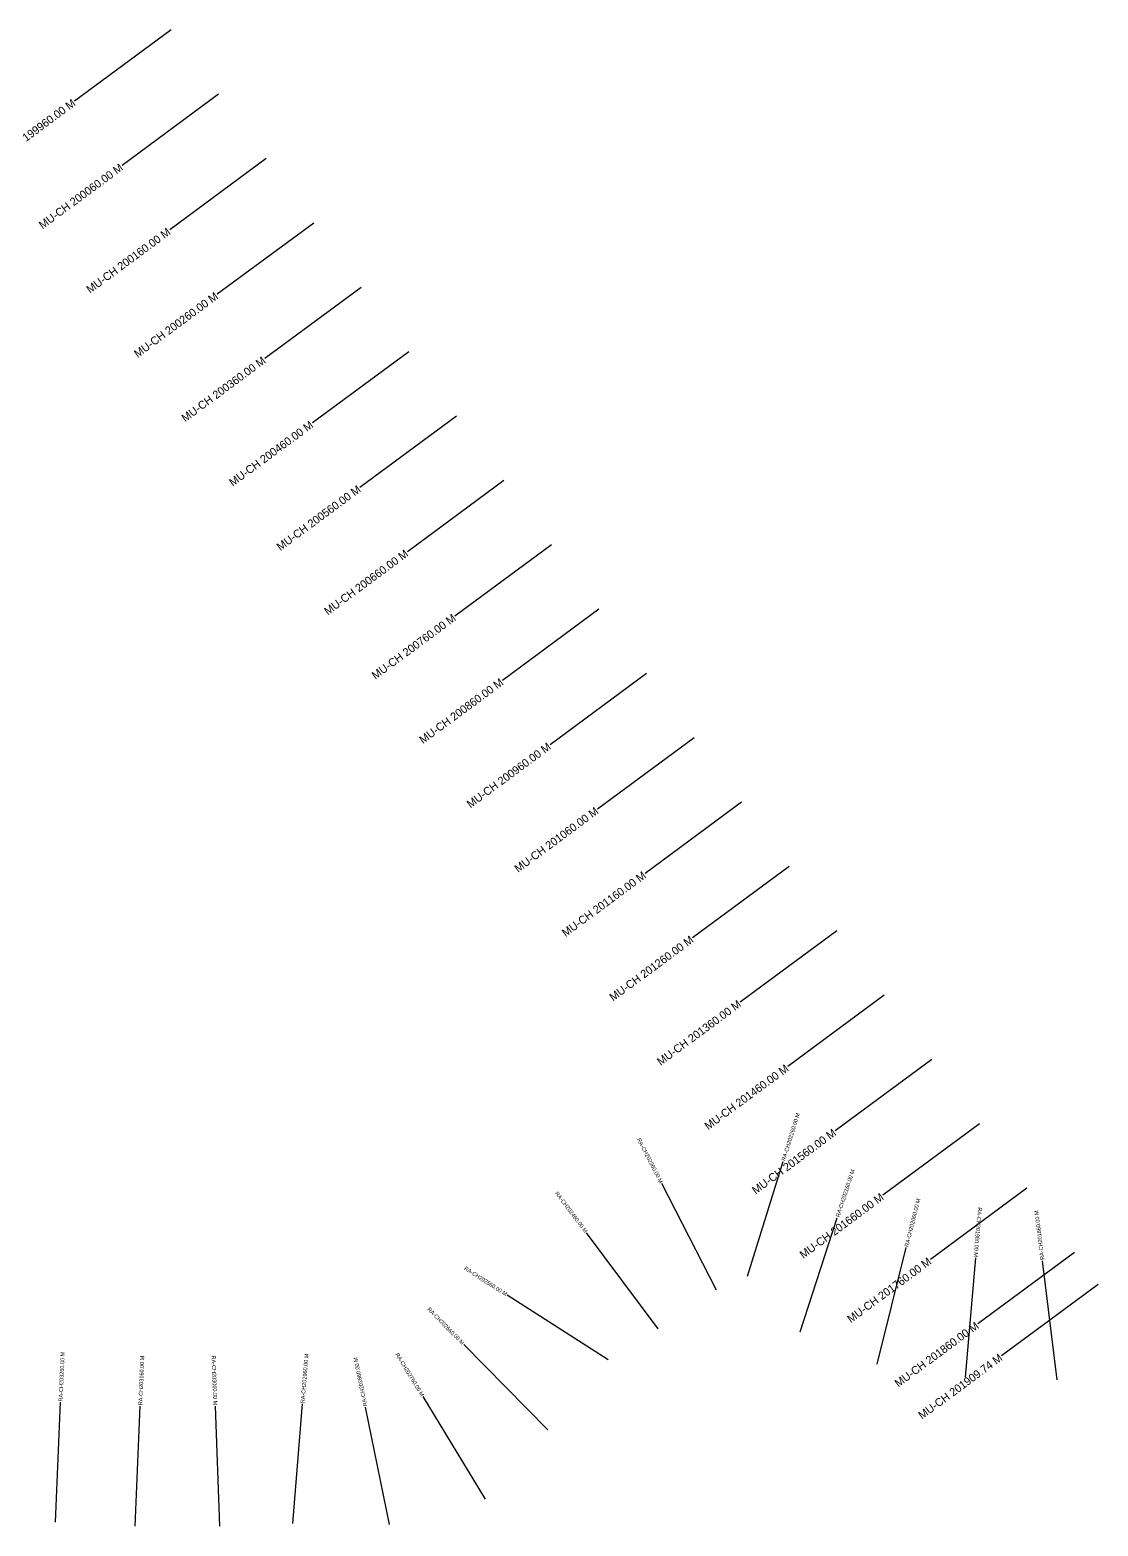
# Model space of a CAD drawing. Header units: metres. Extents: x 274638 to 284821, y 2076326 to 2082020.
# Drawn here: x 275891 to 277227, y 2080150 to 2082020 of the extents above; entities that cross this region are included whole.
import ezdxf
from ezdxf.enums import TextEntityAlignment as Align

# ---------------------------------------------------------------- set-up
doc = ezdxf.new("R2010")
doc.units = ezdxf.units.M
doc.layers.add('CS', color=134, linetype='Continuous')
doc.layers.add('CSMark', color=210, linetype='Continuous')

msp = doc.modelspace()

# ---------------------------------------------------------------- linework, layer by layer
at = {"layer": 'CS'}
for p, q in [((276067.7, 2082019.5), (275947.1, 2081930.4)), ((276127.1, 2081939.1), (276006.5, 2081849.9)), ((276186.6, 2081858.7), (276066, 2081769.5)), ((276246, 2081778.2), (276125.4, 2081689.1)), ((276305.5, 2081697.8), (276184.8, 2081608.7)), ((276364.9, 2081617.4), (276244.3, 2081528.3)), ((276424.3, 2081537), (276303.7, 2081447.8)), ((276483.8, 2081456.6), (276363.1, 2081367.4)), ((276543.2, 2081376.1), (276422.6, 2081287)), ((276602.6, 2081295.7), (276482, 2081206.6)), ((276662.1, 2081215.3), (276541.4, 2081126.1)), ((276721.5, 2081134.9), (276600.9, 2081045.7)), ((276780.9, 2081054.5), (276660.3, 2080965.3)), ((276840.4, 2080974), (276719.7, 2080884.9)), ((276899.8, 2080893.6), (276779.2, 2080804.5)), ((276959.2, 2080813.2), (276838.6, 2080724)), ((277018.7, 2080732.8), (276898, 2080643.6)), ((277078.1, 2080652.4), (276957.5, 2080563.2)), ((276788.1, 2080462.2), (276832.7, 2080605.4)), ((276749.6, 2080444.5), (276681, 2080577.9)), ((277137.5, 2080571.9), (277016.9, 2080482.8)), ((276854, 2080392.5), (276900.5, 2080535.1)), ((276676.8, 2080396.1), (276587.2, 2080516.3)), ((276950.3, 2080352.2), (276986.6, 2080497.7)), ((277060.6, 2080335.7), (277073.5, 2080485.1)), ((277197, 2080491.5), (277076.3, 2080402.4)), ((277175.4, 2080332.5), (277157.1, 2080481.4)), ((276614.2, 2080357.5), (276488, 2080438.5)), ((277226.5, 2080451.5), (277105.9, 2080362.4)), ((276538.7, 2080269.9), (276433.6, 2080376.8)), ((276460.7, 2080183.4), (276382.7, 2080311.5)), ((275923, 2080154.6), (275929.4, 2080304.4)), ((276023, 2080149.7), (276029.1, 2080299.6)), ((276128.8, 2080149.8), (276123.1, 2080299.7)), ((276219.7, 2080152.8), (276231.9, 2080302.3)), ((276340.7, 2080151.6), (276310.7, 2080298.5))]:
    msp.add_line(p, q, dxfattribs=at)

# ---------------------------------------------------------------- texts
at = {"layer": 'CSMark'}
for s, height, rotation, p in [('MU-CH 199960.00 M', 10, 36.4661, (275946.3, 2081929.8)), ('MU-CH 200060.00 M', 10, 36.4661, (276005.7, 2081849.3)), ('MU-CH 200160.00 M', 10, 36.4661, (276065.1, 2081768.9)), ('MU-CH 200260.00 M', 10, 36.4661, (276124.6, 2081688.5)), ('MU-CH 200360.00 M', 10, 36.4661, (276184, 2081608.1)), ('MU-CH 200460.00 M', 10, 36.4661, (276243.5, 2081527.7)), ('MU-CH 200560.00 M', 10, 36.4661, (276302.9, 2081447.2)), ('MU-CH 200660.00 M', 10, 36.4661, (276362.3, 2081366.8)), ('MU-CH 200760.00 M', 10, 36.4661, (276421.8, 2081286.4)), ('MU-CH 200860.00 M', 10, 36.4661, (276481.2, 2081206)), ('MU-CH 200960.00 M', 10, 36.4661, (276540.6, 2081125.6)), ('MU-CH 201060.00 M', 10, 36.4661, (276600.1, 2081045.1)), ('MU-CH 201160.00 M', 10, 36.4661, (276659.5, 2080964.7)), ('MU-CH 201260.00 M', 10, 36.4661, (276718.9, 2080884.3)), ('MU-CH 201360.00 M', 10, 36.4661, (276778.4, 2080803.9)), ('MU-CH 201460.00 M', 10, 36.4661, (276837.8, 2080723.4)), ('MU-CH 201560.00 M', 10, 36.4661, (276897.2, 2080643)), ('RA-CH202360.00 M', 5, 297.2126, (276680.6, 2080578.8)), ('RA-CH202460.00 M', 5, 306.7126, (276586.6, 2080517.1)), ('MU-CH 201660.00 M', 10, 36.4661, (276956.7, 2080562.6)), ('RA-CH201960.00 M', 5, 265.0629, (277073.5, 2080486.1)), ('MU-CH 201760.00 M', 10, 36.4661, (277016.1, 2080482.2)), ('RA-CH202560.00 M', 5, 327.333, (276487.1, 2080439)), ('RA-CH202660.00 M', 5, 314.5165, (276432.9, 2080377.6)), ('MU-CH 201860.00 M', 10, 36.4661, (277075.5, 2080401.8)), ('RA-CH202760.00 M', 5, 301.3561, (276382.2, 2080312.4)), ('MU-CH 201909.74 M', 10, 36.4661, (277105.1, 2080361.8)), ('RA-CH203060.00 M', 5, 272.1731, (276123.1, 2080300.7))]:
    msp.add_text(s, height=height, rotation=rotation, dxfattribs=at).set_placement(p, align=Align.MIDDLE_RIGHT)
for s, rotation, p in [('RA-CH202260.00 M', 72.7196, (276833, 2080606.4)), ('RA-CH202160.00 M', 71.9403, (276900.8, 2080536.1)), ('RA-CH202060.00 M', 75.9843, (276986.9, 2080498.7)), ('RA-CH201860.00 M', 97.0064, (277156.9, 2080482.4)), ('RA-CH203260.00 M', 87.5324, (275929.5, 2080305.4)), ('RA-CH202960.00 M', 85.3206, (276232, 2080303.3)), ('RA-CH203160.00 M', 87.6607, (276029.2, 2080300.6)), ('RA-CH202860.00 M', 101.5708, (276310.5, 2080299.5))]:
    msp.add_text(s, height=5, rotation=rotation, dxfattribs=at).set_placement(p, align=Align.MIDDLE_LEFT)

doc.saveas('drawing.dxf')
